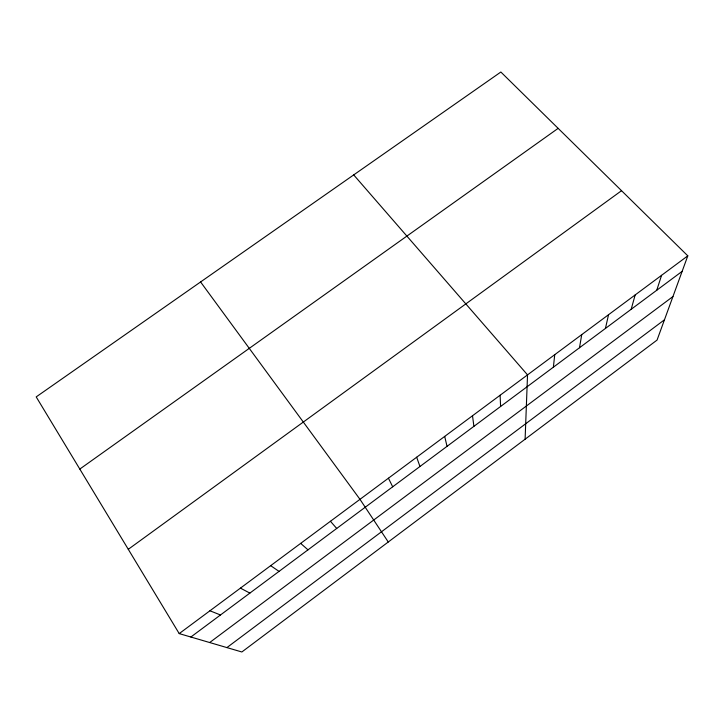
<?xml version="1.0" encoding="UTF-8"?>
<svg xmlns="http://www.w3.org/2000/svg" width="724" height="724" viewBox="0 0 724 724"><rect width="100%" height="100%" fill="white"/><g stroke="black" fill="none" stroke-linecap="round" stroke-linejoin="round"><path stroke-width="1.09" d="M525.108 439.206L527.534 374.887L353.71 174.909M553.38 367.195L554.738 354.679M579.499 347.755L581.734 334.624M605.436 328.452L608.54 314.714M631.183 309.284L635.156 294.949M656.749 290.252L661.573 275.328M687.8 255.844L657.057 340.081L241.861 651.98L179.208 633.6L36.2 396.897L500.854 72.02L687.8 255.844L179.208 633.6M226.911 647.591L664.46 319.791M209.679 642.541L672.94 296.559M190.865 637.02L682.135 271.355M128.284 549.308L621.536 190.693M79.803 469.071L558.141 128.356M209.933 610.775L220.476 614.975M240.422 588.132L249.871 593.101M270.667 565.67L279.039 571.39M300.668 543.38L307.981 549.842M330.443 521.271L336.714 528.466M200.593 281.962L359.982 499.334L388.263 541.995M388.435 478.202L392.689 486.799M416.671 457.224L419.956 466.5M444.699 436.409L447.034 446.355M472.51 415.748L473.903 426.346M500.121 395.241L500.592 406.49"/></g></svg>
